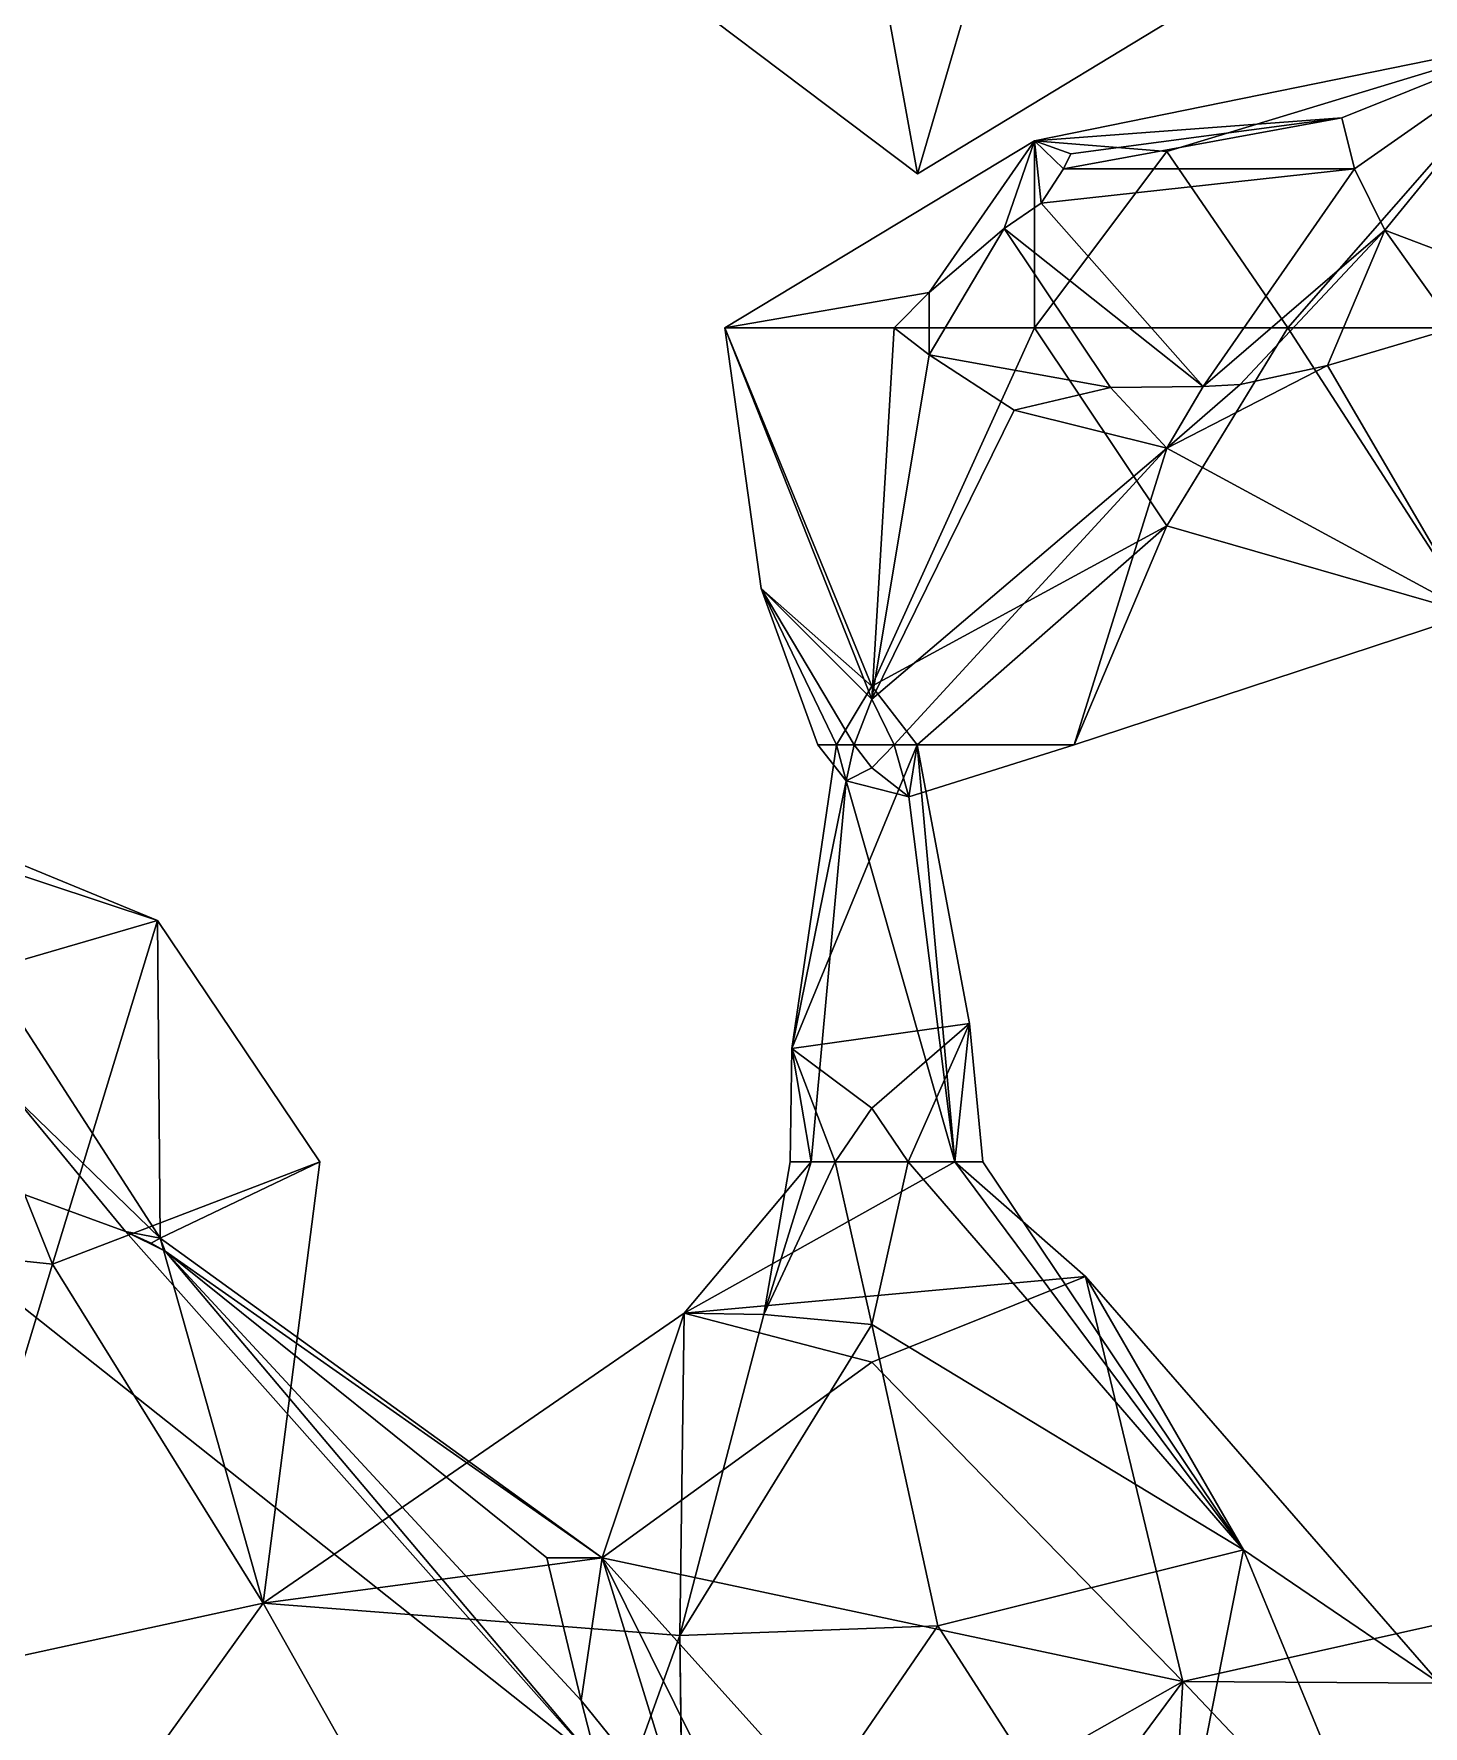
# Model space of a CAD drawing. Extents: x 290095 to 295679, y 4553756 to 4561441.
# Drawn here: x 294281.8 to 294341.1, y 4559203.5 to 4559275.8 of the extents above; entities that cross this region are included whole.
import ezdxf

# ---------------------------------------------------------------- set-up
doc = ezdxf.new("R2010")
doc.units = 0
doc.layers.add('Au_ppm_Pref_-_0_5', color=7, linetype='CONTINUOUS')

msp = doc.modelspace()

# ---------------------------------------------------------------- linework, layer by layer
at = {"layer": 'Au_ppm_Pref_-_0_5'}
for points in [[(294319.512, 4559269.868, 1889.98), (294322.796, 4559281.098, 1885.235), (294305.003, 4559280.815, 1888.743)], [(294319.512, 4559269.868, 1889.98), (294333.56, 4559278.397, 1888.8), (294322.796, 4559281.098, 1885.235)], [(294319.512, 4559269.868, 1889.98), (294305.003, 4559280.815, 1888.743), (294317.716, 4559279.721, 1895.719)], [(294317.716, 4559279.721, 1895.719), (294333.56, 4559278.397, 1888.8), (294319.512, 4559269.868, 1889.98)], [(294346.186, 4559275.693, 1906.523), (294337.633, 4559272.26, 1907.586), (294324.504, 4559271.274, 1906.523)], [(294346.186, 4559275.693, 1906.523), (294324.504, 4559271.274, 1906.523), (294330.156, 4559270.815, 1904.012)], [(294335.321, 4559263.28, 1904.089), (294346.186, 4559275.693, 1906.523), (294330.156, 4559270.815, 1904.012)], [(294335.321, 4559263.28, 1904.089), (294351.188, 4559263.28, 1904.559), (294346.186, 4559275.693, 1906.523)], [(294346.186, 4559275.693, 1906.523), (294338.172, 4559270.076, 1907.961), (294337.633, 4559272.26, 1907.586)], [(294346.186, 4559275.693, 1906.523), (294339.476, 4559267.452, 1908.377), (294338.172, 4559270.076, 1907.961)], [(294346.186, 4559275.693, 1906.523), (294350.479, 4559263.28, 1908.822), (294339.476, 4559267.452, 1908.377)], [(294324.504, 4559271.274, 1906.523), (294337.633, 4559272.26, 1907.586), (294326.061, 4559270.719, 1907.072)], [(294337.633, 4559272.26, 1907.586), (294325.739, 4559270.076, 1907.151), (294326.061, 4559270.719, 1907.072)], [(294338.172, 4559270.076, 1907.961), (294325.739, 4559270.076, 1907.151), (294337.633, 4559272.26, 1907.586)], [(294311.278, 4559263.28, 1906.523), (294324.504, 4559271.274, 1906.523), (294320, 4559264.789, 1907.52)], [(294324.504, 4559271.274, 1906.523), (294311.278, 4559263.28, 1906.523), (294324.502, 4559263.28, 1903.858)], [(294323.209, 4559267.529, 1907.308), (294320, 4559264.789, 1907.52), (294324.504, 4559271.274, 1906.523)], [(294324.793, 4559268.614, 1907.274), (294323.209, 4559267.529, 1907.308), (294324.504, 4559271.274, 1906.523)], [(294324.504, 4559271.274, 1906.523), (294324.502, 4559263.28, 1903.858), (294330.156, 4559270.815, 1904.012)], [(294326.061, 4559270.719, 1907.072), (294325.739, 4559270.076, 1907.151), (294324.504, 4559271.274, 1906.523)], [(294325.739, 4559270.076, 1907.151), (294324.793, 4559268.614, 1907.274), (294324.504, 4559271.274, 1906.523)], [(294335.321, 4559263.28, 1904.089), (294330.156, 4559270.815, 1904.012), (294324.502, 4559263.28, 1903.858)], [(294338.172, 4559270.076, 1907.961), (294331.716, 4559260.777, 1908.715), (294324.793, 4559268.614, 1907.274)], [(294338.172, 4559270.076, 1907.961), (294324.793, 4559268.614, 1907.274), (294325.739, 4559270.076, 1907.151)], [(294339.476, 4559267.452, 1908.377), (294331.716, 4559260.777, 1908.715), (294338.172, 4559270.076, 1907.961)], [(294331.716, 4559260.777, 1908.715), (294323.209, 4559267.529, 1907.308), (294324.793, 4559268.614, 1907.274)], [(294320, 4559264.789, 1907.52), (294323.209, 4559267.529, 1907.308), (294320, 4559262.127, 1907.894)], [(294323.209, 4559267.529, 1907.308), (294327.752, 4559260.725, 1908.508), (294320, 4559262.127, 1907.894)], [(294331.716, 4559260.777, 1908.715), (294327.752, 4559260.725, 1908.508), (294323.209, 4559267.529, 1907.308)], [(294339.476, 4559267.452, 1908.377), (294333.29, 4559260.862, 1908.807), (294331.716, 4559260.777, 1908.715)], [(294339.476, 4559267.452, 1908.377), (294337.02, 4559261.67, 1908.948), (294333.29, 4559260.862, 1908.807)], [(294342.442, 4559263.28, 1909.097), (294337.02, 4559261.67, 1908.948), (294339.476, 4559267.452, 1908.377)], [(294342.442, 4559263.28, 1909.097), (294339.476, 4559267.452, 1908.377), (294350.479, 4559263.28, 1908.822)], [(294320, 4559264.789, 1907.52), (294318.512, 4559263.28, 1907.681), (294311.278, 4559263.28, 1906.523)], [(294320, 4559264.789, 1907.52), (294320, 4559262.127, 1907.894), (294318.512, 4559263.28, 1907.681)], [(294318.512, 4559263.28, 1907.681), (294317.557, 4559247.413, 1907.174), (294311.278, 4559263.28, 1906.523)], [(294317.557, 4559247.413, 1907.174), (294312.834, 4559252.142, 1906.523), (294311.278, 4559263.28, 1906.523)], [(294317.557, 4559247.965, 1905.689), (294324.502, 4559263.28, 1903.858), (294311.278, 4559263.28, 1906.523)], [(294317.557, 4559247.965, 1905.689), (294311.278, 4559263.28, 1906.523), (294312.834, 4559252.142, 1906.523)], [(294320, 4559262.127, 1907.894), (294317.557, 4559247.413, 1907.174), (294318.512, 4559263.28, 1907.681)], [(294317.557, 4559247.965, 1905.689), (294330.156, 4559254.825, 1903.705), (294324.502, 4559263.28, 1903.858)], [(294335.321, 4559263.28, 1904.089), (294324.502, 4559263.28, 1903.858), (294330.156, 4559254.825, 1903.705)], [(294335.321, 4559263.28, 1904.089), (294330.156, 4559254.825, 1903.705), (294343.216, 4559251.063, 1906.523)], [(294351.188, 4559263.28, 1904.559), (294335.321, 4559263.28, 1904.089), (294343.216, 4559251.063, 1906.523)], [(294343.216, 4559251.063, 1906.523), (294337.02, 4559261.67, 1908.948), (294342.442, 4559263.28, 1909.097)], [(294317.557, 4559247.413, 1907.174), (294320, 4559262.127, 1907.894), (294323.636, 4559259.757, 1908.423)], [(294327.752, 4559260.725, 1908.508), (294323.636, 4559259.757, 1908.423), (294320, 4559262.127, 1907.894)], [(294337.02, 4559261.67, 1908.948), (294330.156, 4559258.145, 1908.235), (294333.29, 4559260.862, 1908.807)], [(294337.02, 4559261.67, 1908.948), (294343.216, 4559251.063, 1906.523), (294330.156, 4559258.145, 1908.235)], [(294330.156, 4559258.145, 1908.235), (294331.716, 4559260.777, 1908.715), (294333.29, 4559260.862, 1908.807)], [(294327.752, 4559260.725, 1908.508), (294330.156, 4559258.145, 1908.235), (294323.636, 4559259.757, 1908.423)], [(294330.156, 4559258.145, 1908.235), (294327.752, 4559260.725, 1908.508), (294331.716, 4559260.777, 1908.715)], [(294330.156, 4559258.145, 1908.235), (294317.557, 4559247.413, 1907.174), (294323.636, 4559259.757, 1908.423)], [(294317.557, 4559247.413, 1907.174), (294330.156, 4559258.145, 1908.235), (294318.504, 4559245.462, 1906.97)], [(294326.2, 4559245.462, 1906.523), (294318.504, 4559245.462, 1906.97), (294330.156, 4559258.145, 1908.235)], [(294326.2, 4559245.462, 1906.523), (294330.156, 4559258.145, 1908.235), (294343.216, 4559251.063, 1906.523)], [(294317.557, 4559247.965, 1905.689), (294319.491, 4559245.462, 1905.612), (294330.156, 4559254.825, 1903.705)], [(294326.2, 4559245.462, 1906.523), (294330.156, 4559254.825, 1903.705), (294319.491, 4559245.462, 1905.612)], [(294326.2, 4559245.462, 1906.523), (294343.216, 4559251.063, 1906.523), (294330.156, 4559254.825, 1903.705)], [(294312.834, 4559252.142, 1906.523), (294317.557, 4559247.413, 1907.174), (294316.804, 4559245.462, 1906.878)], [(294315.251, 4559245.462, 1906.523), (294312.834, 4559252.142, 1906.523), (294316.804, 4559245.462, 1906.878)], [(294312.834, 4559252.142, 1906.523), (294316.047, 4559245.462, 1905.811), (294317.557, 4559247.965, 1905.689)], [(294312.834, 4559252.142, 1906.523), (294315.251, 4559245.462, 1906.523), (294316.047, 4559245.462, 1905.811)], [(294317.557, 4559247.965, 1905.689), (294316.047, 4559245.462, 1905.811), (294319.491, 4559245.462, 1905.612)], [(294318.504, 4559245.462, 1906.97), (294316.804, 4559245.462, 1906.878), (294317.557, 4559247.413, 1907.174)], [(294279.76, 4559235.829, 1909.252), (294267.36, 4559246.062, 1906.442), (294287.049, 4559237.953, 1906.523)], [(294287.049, 4559237.953, 1906.523), (294267.36, 4559246.062, 1906.442), (294275.084, 4559241.912, 1901.152)], [(294316.464, 4559243.916, 1906.523), (294314.138, 4559232.479, 1900.584), (294316.047, 4559245.462, 1905.811)], [(294319.491, 4559245.462, 1905.612), (294316.047, 4559245.462, 1905.811), (294314.138, 4559232.479, 1900.584)], [(294319.491, 4559245.462, 1905.612), (294314.138, 4559232.479, 1900.584), (294321.733, 4559233.549, 1900.584)], [(294316.464, 4559243.916, 1906.523), (294315.251, 4559245.462, 1906.523), (294316.804, 4559245.462, 1906.878)], [(294315.251, 4559245.462, 1906.523), (294316.464, 4559243.916, 1906.523), (294316.047, 4559245.462, 1905.811)], [(294316.464, 4559243.916, 1906.523), (294316.804, 4559245.462, 1906.878), (294317.557, 4559244.477, 1906.852)], [(294317.557, 4559244.477, 1906.852), (294316.804, 4559245.462, 1906.878), (294318.504, 4559245.462, 1906.97)], [(294319.131, 4559243.236, 1906.523), (294317.557, 4559244.477, 1906.852), (294318.504, 4559245.462, 1906.97)], [(294326.2, 4559245.462, 1906.523), (294319.131, 4559243.236, 1906.523), (294318.504, 4559245.462, 1906.97)], [(294319.491, 4559245.462, 1905.612), (294321.095, 4559227.644, 1902.251), (294319.131, 4559243.236, 1906.523)], [(294319.131, 4559243.236, 1906.523), (294326.2, 4559245.462, 1906.523), (294319.491, 4559245.462, 1905.612)], [(294319.491, 4559245.462, 1905.612), (294321.733, 4559233.549, 1900.584), (294321.095, 4559227.644, 1902.251)], [(294319.131, 4559243.236, 1906.523), (294316.464, 4559243.916, 1906.523), (294317.557, 4559244.477, 1906.852)], [(294316.464, 4559243.916, 1906.523), (294314.959, 4559227.644, 1901.809), (294314.138, 4559232.479, 1900.584)], [(294316.464, 4559243.916, 1906.523), (294321.095, 4559227.644, 1902.251), (294314.959, 4559227.644, 1901.809)], [(294316.464, 4559243.916, 1906.523), (294319.131, 4559243.236, 1906.523), (294321.095, 4559227.644, 1902.251)], [(294270.431, 4559224.555, 1899.069), (294282.563, 4559223.273, 1903.745), (294275.084, 4559241.912, 1901.152)], [(294282.563, 4559223.273, 1903.745), (294287.049, 4559237.953, 1906.523), (294275.084, 4559241.912, 1901.152)], [(294287.049, 4559237.953, 1906.523), (294287.161, 4559224.38, 1911.1), (294279.76, 4559235.829, 1909.252)], [(294282.563, 4559223.273, 1903.745), (294293.978, 4559227.644, 1906.523), (294287.049, 4559237.953, 1906.523)], [(294293.978, 4559227.644, 1906.523), (294287.161, 4559224.38, 1911.1), (294287.049, 4559237.953, 1906.523)], [(294279.76, 4559235.829, 1909.252), (294287.161, 4559224.38, 1911.1), (294280.96, 4559230.391, 1910.481)], [(294321.733, 4559233.549, 1900.584), (294314.138, 4559232.479, 1900.584), (294317.557, 4559229.928, 1899.823)], [(294319.114, 4559227.644, 1899.85), (294321.733, 4559233.549, 1900.584), (294317.557, 4559229.928, 1899.823)], [(294319.114, 4559227.644, 1899.85), (294322.305, 4559227.644, 1900.584), (294321.733, 4559233.549, 1900.584)], [(294322.305, 4559227.644, 1900.584), (294321.095, 4559227.644, 1902.251), (294321.733, 4559233.549, 1900.584)], [(294314.065, 4559227.644, 1900.584), (294314.138, 4559232.479, 1900.584), (294314.959, 4559227.644, 1901.809)], [(294314.065, 4559227.644, 1900.584), (294315.996, 4559227.644, 1899.848), (294314.138, 4559232.479, 1900.584)], [(294314.138, 4559232.479, 1900.584), (294315.996, 4559227.644, 1899.848), (294317.557, 4559229.928, 1899.823)], [(294280.96, 4559230.391, 1910.481), (294285.679, 4559224.668, 1911.251), (294270, 4559230.391, 1909.956)], [(294285.679, 4559224.668, 1911.251), (294305.819, 4559201.961, 1914.372), (294270, 4559230.391, 1909.956)], [(294270, 4559190.706, 1912.445), (294270, 4559230.391, 1909.956), (294305.819, 4559201.961, 1914.372)], [(294285.679, 4559224.668, 1911.251), (294280.96, 4559230.391, 1910.481), (294287.161, 4559224.38, 1911.1)], [(294319.114, 4559227.644, 1899.85), (294317.557, 4559229.928, 1899.823), (294315.996, 4559227.644, 1899.848)], [(294282.563, 4559223.273, 1903.745), (294291.556, 4559208.778, 1906.793), (294293.978, 4559227.644, 1906.523)], [(294293.978, 4559227.644, 1906.523), (294291.556, 4559208.778, 1906.793), (294287.161, 4559224.38, 1911.1)], [(294309.536, 4559221.17, 1906.523), (294312.94, 4559221.114, 1900.584), (294314.959, 4559227.644, 1901.809)], [(294309.536, 4559221.17, 1906.523), (294314.959, 4559227.644, 1901.809), (294321.095, 4559227.644, 1902.251)], [(294309.536, 4559221.17, 1906.523), (294321.095, 4559227.644, 1902.251), (294326.689, 4559222.74, 1906.523)], [(294314.065, 4559227.644, 1900.584), (294314.959, 4559227.644, 1901.809), (294312.94, 4559221.114, 1900.584)], [(294314.065, 4559227.644, 1900.584), (294312.94, 4559221.114, 1900.584), (294315.996, 4559227.644, 1899.848)], [(294312.94, 4559221.114, 1900.584), (294317.557, 4559220.688, 1898.265), (294315.996, 4559227.644, 1899.848)], [(294319.114, 4559227.644, 1899.85), (294315.996, 4559227.644, 1899.848), (294317.557, 4559220.688, 1898.265)], [(294333.438, 4559211.054, 1900.972), (294319.114, 4559227.644, 1899.85), (294317.557, 4559220.688, 1898.265)], [(294319.114, 4559227.644, 1899.85), (294333.438, 4559211.054, 1900.972), (294322.305, 4559227.644, 1900.584)], [(294326.689, 4559222.74, 1906.523), (294321.095, 4559227.644, 1902.251), (294333.438, 4559211.054, 1900.972)], [(294322.305, 4559227.644, 1900.584), (294333.438, 4559211.054, 1900.972), (294321.095, 4559227.644, 1902.251)], [(294285.679, 4559224.668, 1911.251), (294286.773, 4559224.157, 1911.352), (294287.364, 4559223.816, 1911.412)], [(294285.679, 4559224.668, 1911.251), (294287.364, 4559223.816, 1911.412), (294305.819, 4559201.961, 1914.372)], [(294287.161, 4559224.38, 1911.1), (294286.773, 4559224.157, 1911.352), (294285.679, 4559224.668, 1911.251)], [(294282.563, 4559223.273, 1903.745), (294270.431, 4559224.555, 1899.069), (294277.219, 4559205.66, 1903.171)], [(294287.161, 4559224.38, 1911.1), (294287.364, 4559223.816, 1911.412), (294286.773, 4559224.157, 1911.352)], [(294287.161, 4559224.38, 1911.1), (294306.036, 4559210.71, 1912.381), (294287.364, 4559223.816, 1911.412)], [(294291.556, 4559208.778, 1906.793), (294306.036, 4559210.71, 1912.381), (294287.161, 4559224.38, 1911.1)], [(294291.556, 4559208.778, 1906.793), (294282.563, 4559223.273, 1903.745), (294277.219, 4559205.66, 1903.171)], [(294287.364, 4559223.816, 1911.412), (294305.14, 4559204.613, 1914.087), (294305.819, 4559201.961, 1914.372)], [(294287.364, 4559223.816, 1911.412), (294303.678, 4559210.713, 1913.438), (294305.14, 4559204.613, 1914.087)], [(294287.364, 4559223.816, 1911.412), (294306.036, 4559210.71, 1912.381), (294303.678, 4559210.713, 1913.438)], [(294309.536, 4559221.17, 1906.523), (294326.689, 4559222.74, 1906.523), (294317.557, 4559219.076, 1909.607)], [(294326.689, 4559222.74, 1906.523), (294330.841, 4559205.426, 1911.319), (294317.557, 4559219.076, 1909.607)], [(294326.689, 4559222.74, 1906.523), (294341.799, 4559205.365, 1907.119), (294330.841, 4559205.426, 1911.319)], [(294341.799, 4559205.365, 1907.119), (294326.689, 4559222.74, 1906.523), (294333.438, 4559211.054, 1900.972)], [(294291.556, 4559208.778, 1906.793), (294309.536, 4559221.17, 1906.523), (294306.036, 4559210.71, 1912.381)], [(294309.536, 4559221.17, 1906.523), (294291.556, 4559208.778, 1906.793), (294309.355, 4559207.39, 1901.336)], [(294309.536, 4559221.17, 1906.523), (294317.557, 4559219.076, 1909.607), (294306.036, 4559210.71, 1912.381)], [(294309.536, 4559221.17, 1906.523), (294309.355, 4559207.39, 1901.336), (294312.94, 4559221.114, 1900.584)], [(294309.355, 4559207.39, 1901.336), (294317.557, 4559220.688, 1898.265), (294312.94, 4559221.114, 1900.584)], [(294309.355, 4559207.39, 1901.336), (294320.383, 4559207.811, 1896.648), (294317.557, 4559220.688, 1898.265)], [(294333.438, 4559211.054, 1900.972), (294317.557, 4559220.688, 1898.265), (294320.383, 4559207.811, 1896.648)], [(294317.557, 4559219.076, 1909.607), (294330.841, 4559205.426, 1911.319), (294306.036, 4559210.71, 1912.381)], [(294333.438, 4559211.054, 1900.972), (294320.383, 4559207.811, 1896.648), (294329.879, 4559193.02, 1895.113)], [(294341.547, 4559191.395, 1901.657), (294333.438, 4559211.054, 1900.972), (294329.879, 4559193.02, 1895.113)], [(294341.547, 4559191.395, 1901.657), (294341.799, 4559205.365, 1907.119), (294333.438, 4559211.054, 1900.972)], [(294303.678, 4559210.713, 1913.438), (294306.036, 4559210.71, 1912.381), (294305.14, 4559204.613, 1914.087)], [(294315.32, 4559192.008, 1912.463), (294305.14, 4559204.613, 1914.087), (294306.036, 4559210.71, 1912.381)], [(294317.557, 4559197.908, 1910.496), (294311.813, 4559192.008, 1909.755), (294306.036, 4559210.71, 1912.381)], [(294330.841, 4559205.426, 1911.319), (294317.557, 4559197.908, 1910.496), (294306.036, 4559210.71, 1912.381)], [(294311.813, 4559192.008, 1909.755), (294315.32, 4559192.008, 1912.463), (294306.036, 4559210.71, 1912.381)], [(294330.841, 4559205.426, 1911.319), (294355.107, 4559210.857, 1912.357), (294343.49, 4559192.067, 1914.164)], [(294341.799, 4559205.365, 1907.119), (294355.107, 4559210.857, 1912.357), (294330.841, 4559205.426, 1911.319)], [(294279.506, 4559192.008, 1903.73), (294291.556, 4559208.778, 1906.793), (294277.219, 4559205.66, 1903.171)], [(294279.506, 4559192.008, 1903.73), (294302.713, 4559188.966, 1904.451), (294291.556, 4559208.778, 1906.793)], [(294309.355, 4559207.39, 1901.336), (294291.556, 4559208.778, 1906.793), (294302.713, 4559188.966, 1904.451)], [(294302.713, 4559188.966, 1904.451), (294309.607, 4559188.355, 1900.584), (294309.355, 4559207.39, 1901.336)], [(294309.355, 4559207.39, 1901.336), (294309.535, 4559192.008, 1896.802), (294320.383, 4559207.811, 1896.648)], [(294309.355, 4559207.39, 1901.336), (294309.607, 4559188.355, 1900.584), (294309.535, 4559192.008, 1896.802)], [(294320.383, 4559207.811, 1896.648), (294309.535, 4559192.008, 1896.802), (294329.879, 4559193.02, 1895.113)], [(294320.936, 4559192.008, 1910.87), (294317.557, 4559197.908, 1910.496), (294330.841, 4559205.426, 1911.319)], [(294330.05, 4559192.008, 1912.463), (294320.936, 4559192.008, 1910.87), (294330.841, 4559205.426, 1911.319)], [(294330.05, 4559192.008, 1912.463), (294330.841, 4559205.426, 1911.319), (294343.49, 4559192.067, 1914.164)], [(294315.32, 4559192.008, 1912.463), (294305.819, 4559201.961, 1914.372), (294305.14, 4559204.613, 1914.087)]]:
    msp.add_3dface(points, dxfattribs=at)

doc.saveas('drawing.dxf')
